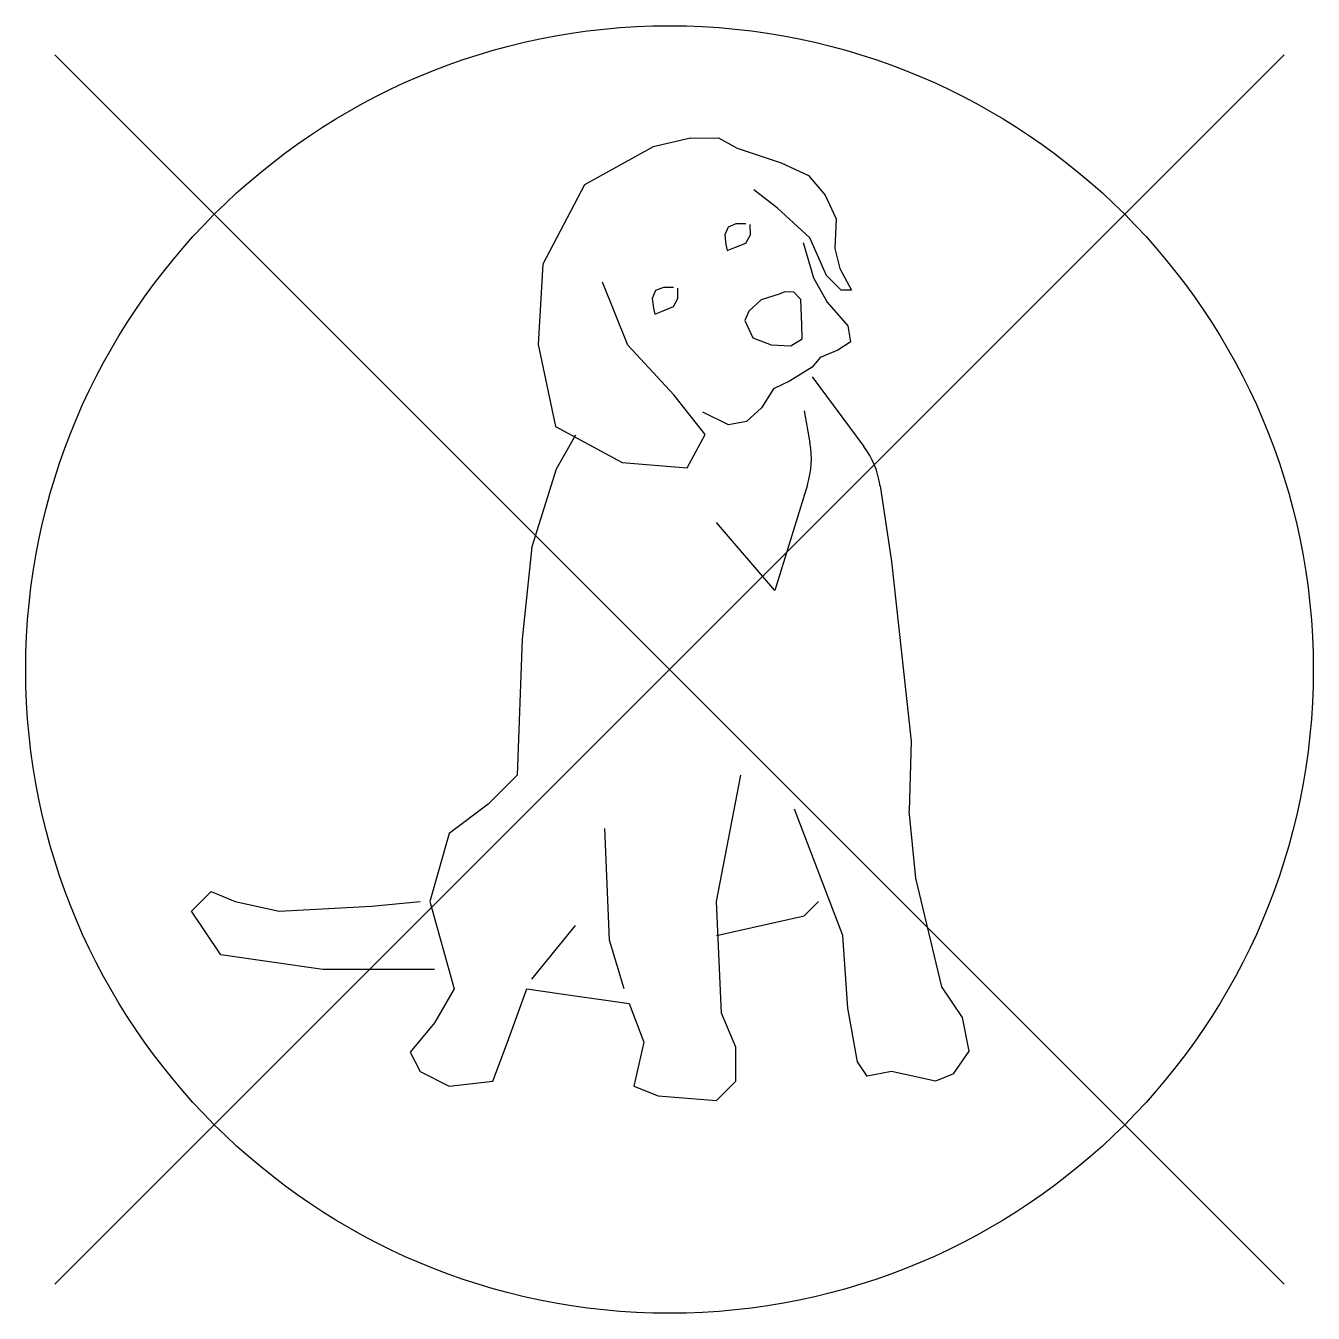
# Model space of a CAD drawing. Extents: x -1 to 1, y -1 to 1.
import ezdxf

# ---------------------------------------------------------------- set-up
doc = ezdxf.new("R2010")
doc.units = 0
doc.header["$LTSCALE"] = 0.2

msp = doc.modelspace()

# ---------------------------------------------------------------- linework, layer by layer
for p, q in [((0, 0), (-0.9546, 0.9546)), ((0, 0), (0.9546, 0.9546)), ((0.2218, 0.4547), (0.3019, 0.3465)), ((0.2091, 0.402), (0.2182, 0.352)), ((0.2143, 0.2869), (0.1638, 0.1228)), ((0.3274, 0.2851), (0.345, 0.168)), ((0.1638, 0.1228), (0.0731, 0.2284)), ((0.345, 0.168), (0.3752, -0.1112)), ((-0.9546, -0.9546), (0, 0)), ((0.9546, -0.9546), (0, 0)), ((0.3752, -0.1112), (0.3723, -0.2198))]:
    msp.add_line(p, q)
for points in [[(0.0325, 0.8254), (-0.0255, 0.812), (-0.1321, 0.7531), (-0.1967, 0.6298), (-0.2038, 0.5051), (-0.1772, 0.3775), (-0.0734, 0.3215), (0.0275, 0.3131), (0.0556, 0.3649), (0.0065, 0.4266), (-0.0649, 0.5037), (-0.1042, 0.6018)], [(0.0325, 0.8254), (0.0762, 0.8257), (0.1053, 0.81), (0.1737, 0.7872), (0.2158, 0.7675), (0.2418, 0.7369), (0.2587, 0.7003), (0.2567, 0.6539), (0.2645, 0.6228), (0.2826, 0.589), (0.2665, 0.5894), (0.2437, 0.6122), (0.2181, 0.6704), (0.1678, 0.7164), (0.1312, 0.7451)], [(0.1188, 0.6925), (0.1029, 0.6922), (0.0909, 0.6873), (0.0857, 0.6753), (0.0877, 0.6601), (0.0895, 0.6508), (0.0998, 0.655), (0.1188, 0.6625), (0.1257, 0.6753), (0.1253, 0.6911)], [(0.2077, 0.6634), (0.2238, 0.6086), (0.2449, 0.5704), (0.2771, 0.5337), (0.2811, 0.5091), (0.2805, 0.5083)], [(0.0064, 0.5936), (-0.0095, 0.5933), (-0.0216, 0.5885), (-0.0267, 0.5764), (-0.0247, 0.5612), (-0.023, 0.5519), (-0.0126, 0.5561), (0.0063, 0.5637), (0.0132, 0.5764), (0.0129, 0.5922)], [(0.2805, 0.5083), (0.2614, 0.4958), (0.2338, 0.4848), (0.2217, 0.4699), (0.1866, 0.4479), (0.1614, 0.4358), (0.1431, 0.4065), (0.1197, 0.3852), (0.0917, 0.38), (0.0518, 0.4)], [(-0.1459, 0.3642), (-0.1761, 0.3114), (-0.2138, 0.1907), (-0.2289, 0.0473), (-0.2365, -0.164), (-0.2818, -0.2093), (-0.3422, -0.2546), (-0.3724, -0.3602), (-0.3346, -0.496), (-0.3649, -0.5489), (-0.4026, -0.5942), (-0.3875, -0.6243), (-0.3422, -0.647), (-0.2742, -0.6394), (-0.2516, -0.5791), (-0.2214, -0.496), (-0.1685, -0.5036), (-0.0628, -0.5187), (-0.0401, -0.5791), (-0.0552, -0.647), (-0.0175, -0.6621), (0.0731, -0.6696), (0.1033, -0.6394), (0.1033, -0.5866), (0.0807, -0.5338), (0.0731, -0.3602), (0.1109, -0.164)], [(0.4414, -0.6281), (0.413, -0.6394), (0.345, -0.6243), (0.3072, -0.6319), (0.2921, -0.6092), (0.277, -0.5262), (0.2695, -0.413), (0.194, -0.2168)], [(0.4414, -0.6281), (0.4653, -0.5927), (0.4554, -0.5408), (0.4231, -0.4932), (0.3829, -0.3242), (0.3723, -0.2198)], [(-0.0703, -0.496), (-0.093, -0.4206), (-0.1006, -0.247)], [(-0.3649, -0.4659), (-0.5385, -0.4659), (-0.6971, -0.4432), (-0.7424, -0.3753), (-0.7122, -0.3451), (-0.6745, -0.3602), (-0.6065, -0.3753), (-0.463, -0.3678), (-0.3875, -0.3602)], [(0.0731, -0.413), (0.2091, -0.3828), (0.2317, -0.3602)], [(-0.2138, -0.481), (-0.1459, -0.3979)]]:
    msp.add_lwpolyline(points)
msp.add_lwpolyline([(0.1704, 0.5833), (0.1422, 0.574), (0.1232, 0.5564), (0.117, 0.5419), (0.1297, 0.5151), (0.158, 0.5044), (0.1887, 0.5027), (0.2062, 0.5137), (0.2056, 0.5354), (0.2039, 0.5747), (0.1932, 0.5864), (0.1791, 0.5867)], close=True)
msp.add_circle((0, 0), 1)
for centre, start, end in [((0.0829, 0.3274), 342.8864, 10.3118), ((0.1914, 0.2646), 8.5364, 36.5423)]:
    msp.add_arc(centre, 0.1375, start, end)

doc.saveas('drawing.dxf')
